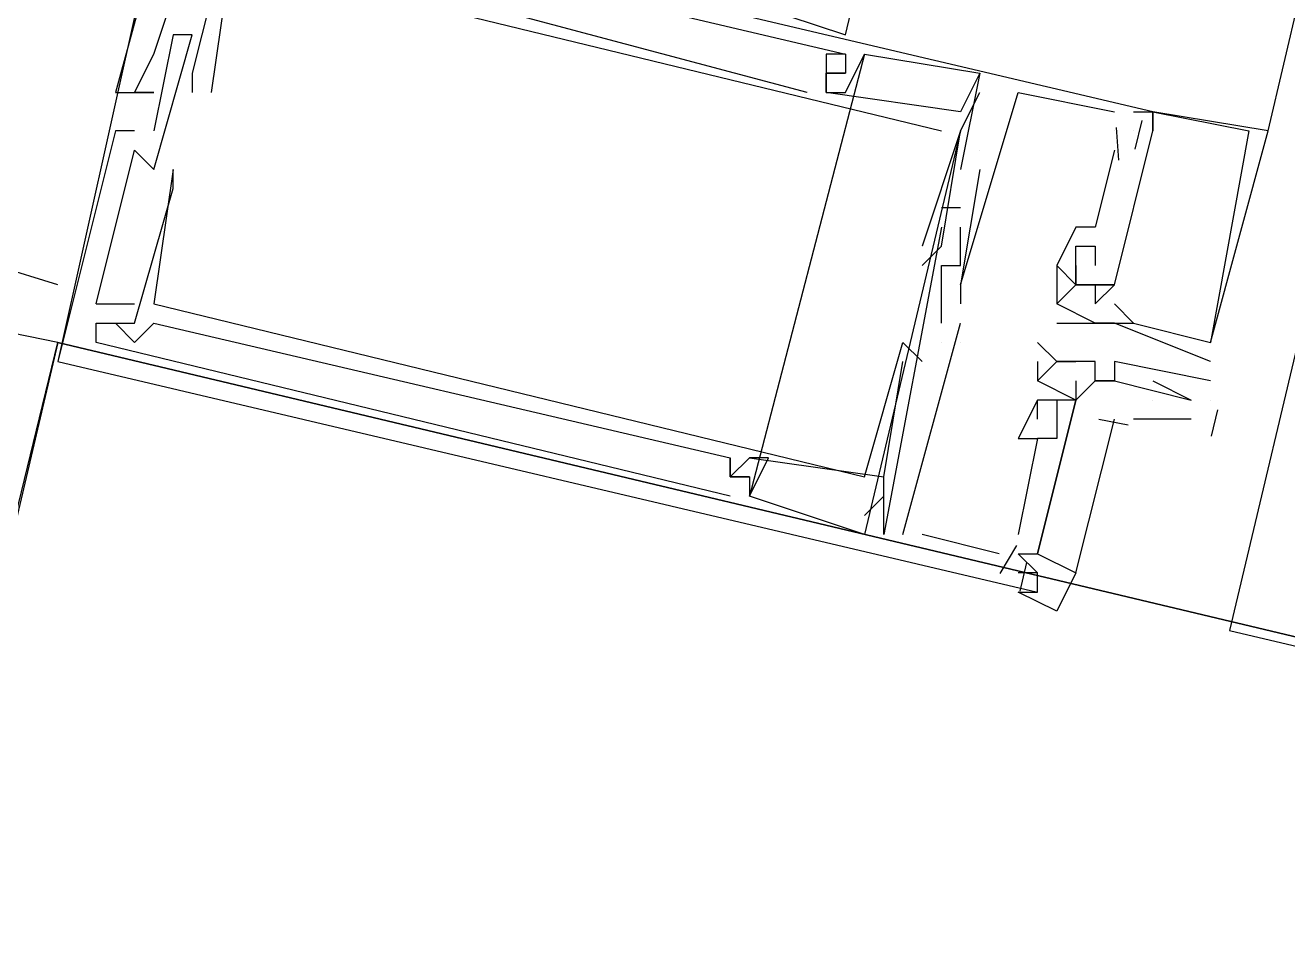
# Model space of a CAD drawing. Header units: feet. Extents: x -84 to 198, y -22 to 181.
# Drawn here: x 119.884 to 120.76, y 129.742 to 130.384 of the extents above; entities that cross this region are included whole.
import ezdxf

# ---------------------------------------------------------------- set-up
doc = ezdxf.new("R2010")
doc.units = ezdxf.units.FT
doc.layers.add('A-LINEA', color=7, linetype='CONTINUOUS')
doc.layers.add('A-MURO-CONCRETO', color=8, linetype='CONTINUOUS')

msp = doc.modelspace()

# ---------------------------------------------------------------- linework, layer by layer
at = {"layer": 'A-LINEA'}
for p, q in [((120.7467, 130.3111), (122.32, 136.9778)), ((120.0133, 130.6311), (119.9067, 130.1511)), ((119.9867, 130.3778), (119.9867, 130.3778)), ((119.9867, 130.3778), (119.9867, 130.3778)), ((119.9867, 130.3778), (119.9867, 130.3778)), ((120, 130.3778), (120, 130.3778)), ((120, 130.3778), (120, 130.3778)), ((120, 130.3778), (120, 130.3778)), ((120, 130.3778), (120, 130.3778)), ((120, 130.3778), (120, 130.3778)), ((120, 130.3778), (120, 130.3778)), ((120.0133, 130.3778), (120.0133, 130.3778)), ((120.0133, 130.3778), (120.0133, 130.3778)), ((120.0133, 130.3778), (120.0133, 130.3778)), ((120.0133, 130.3778), (120.0133, 130.3778)), ((120.0133, 130.3778), (120.0133, 130.3778)), ((120.0133, 130.3778), (120.0133, 130.3778)), ((120.4533, 130.3778), (120.4533, 130.3778)), ((120.4533, 130.3778), (120.4533, 130.3778)), ((120.4533, 130.3778), (120.4533, 130.3778)), ((119.9733, 130.3644), (119.9733, 130.3644)), ((119.9733, 130.3644), (119.9733, 130.3644)), ((119.9733, 130.3644), (119.9733, 130.3644)), ((120.4667, 130.3644), (120.3867, 130.0578)), ((120.4667, 130.3644), (120.3867, 130.0578)), ((120.4667, 130.3644), (120.3867, 130.0578)), ((120.44, 130.3644), (120.44, 130.3644)), ((120.44, 130.3644), (120.44, 130.3644)), ((120.44, 130.3644), (120.44, 130.3644)), ((120.4533, 130.3644), (120.4533, 130.3644)), ((120.4533, 130.3644), (120.4533, 130.3644)), ((120.4533, 130.3644), (120.4533, 130.3644)), ((120.4533, 130.3644), (120.4533, 130.3644)), ((120.4533, 130.3644), (120.4533, 130.3644)), ((120.4533, 130.3644), (120.4533, 130.3644)), ((120.4667, 130.3644), (120.4667, 130.3644)), ((120.4667, 130.3644), (120.4667, 130.3644)), ((120.4667, 130.3644), (120.4667, 130.3644)), ((120, 130.3511), (120, 130.3511)), ((120, 130.3511), (120, 130.3511)), ((120, 130.3511), (120, 130.3511)), ((120, 130.3511), (120, 130.3511)), ((120, 130.3511), (120, 130.3511)), ((120, 130.3511), (120, 130.3511)), ((120.44, 130.3511), (120.44, 130.3511)), ((120.44, 130.3511), (120.44, 130.3511)), ((120.44, 130.3511), (120.44, 130.3511)), ((120.44, 130.3511), (120.44, 130.3511)), ((120.44, 130.3511), (120.44, 130.3511)), ((120.44, 130.3511), (120.44, 130.3511)), ((120.4533, 130.3511), (120.4533, 130.3511)), ((120.4533, 130.3511), (120.4533, 130.3511)), ((120.4533, 130.3511), (120.4533, 130.3511)), ((120.4533, 130.3511), (120.4533, 130.3511)), ((120.4533, 130.3511), (120.4533, 130.3511)), ((120.4533, 130.3511), (120.4533, 130.3511)), ((120.5467, 130.3511), (120.5467, 130.3511)), ((120.5467, 130.3511), (120.5467, 130.3511)), ((120.5467, 130.3511), (120.5467, 130.3511)), ((120.5467, 130.3511), (120.5467, 130.3511)), ((120.5467, 130.3511), (120.5467, 130.3511)), ((120.5467, 130.3511), (120.5467, 130.3511)), ((120.5467, 130.3511), (120.5467, 130.3511)), ((120.5467, 130.3511), (120.5467, 130.3511)), ((120.5467, 130.3511), (120.5467, 130.3511)), ((119.9467, 130.3378), (119.9467, 130.3378)), ((119.9467, 130.3378), (119.9467, 130.3378)), ((119.9467, 130.3378), (119.9467, 130.3378)), ((119.96, 130.3378), (119.96, 130.3378)), ((119.96, 130.3378), (119.96, 130.3378)), ((119.96, 130.3378), (119.96, 130.3378)), ((119.9733, 130.3378), (119.9733, 130.3378)), ((119.9733, 130.3378), (119.9733, 130.3378)), ((119.9733, 130.3378), (119.9733, 130.3378)), ((120, 130.3378), (120, 130.3378)), ((120, 130.3378), (120, 130.3378)), ((120, 130.3378), (120, 130.3378)), ((120.0133, 130.3378), (120.0133, 130.3378)), ((120.0133, 130.3378), (120.0133, 130.3378)), ((120.0133, 130.3378), (120.0133, 130.3378)), ((120.4267, 130.3378), (120.4267, 130.3378)), ((120.4267, 130.3378), (120.4267, 130.3378)), ((120.4267, 130.3378), (120.4267, 130.3378)), ((120.44, 130.3378), (120.44, 130.3378)), ((120.44, 130.3378), (120.44, 130.3378)), ((120.44, 130.3378), (120.44, 130.3378)), ((120.44, 130.3378), (120.44, 130.3378)), ((120.44, 130.3378), (120.44, 130.3378)), ((120.44, 130.3378), (120.44, 130.3378)), ((120.44, 130.3378), (120.44, 130.3378)), ((120.44, 130.3378), (120.44, 130.3378)), ((120.44, 130.3378), (120.44, 130.3378)), ((120.4533, 130.3378), (120.4533, 130.3378)), ((120.4533, 130.3378), (120.4533, 130.3378)), ((120.4533, 130.3378), (120.4533, 130.3378)), ((120.5467, 130.3378), (120.5467, 130.3378)), ((120.5467, 130.3378), (120.5467, 130.3378)), ((120.5467, 130.3378), (120.5467, 130.3378)), ((120.5733, 130.3378), (120.5733, 130.3378)), ((120.5733, 130.3378), (120.5733, 130.3378)), ((120.5733, 130.3378), (120.5733, 130.3378)), ((120.5333, 130.3244), (120.5333, 130.3244)), ((120.5333, 130.3244), (120.5333, 130.3244)), ((120.5333, 130.3244), (120.5333, 130.3244)), ((120.64, 130.3244), (120.64, 130.3244)), ((120.64, 130.3244), (120.64, 130.3244)), ((120.64, 130.3244), (120.64, 130.3244)), ((120.6533, 130.3244), (120.6533, 130.3244)), ((120.6533, 130.3244), (120.6533, 130.3244)), ((120.6533, 130.3244), (120.6533, 130.3244)), ((120.659, 130.3184), (120.6543, 130.2984)), ((120.659, 130.3184), (120.6543, 130.2984)), ((120.659, 130.3184), (120.6543, 130.2984)), ((120.6667, 130.3244), (120.6667, 130.3244)), ((120.6667, 130.3244), (120.6667, 130.3244)), ((120.6667, 130.3244), (120.6667, 130.3244)), ((120.6667, 130.3244), (120.6667, 130.3244)), ((120.6667, 130.3244), (120.6667, 130.3244)), ((120.6667, 130.3244), (120.6667, 130.3244)), ((120.6667, 130.3244), (120.6667, 130.3244)), ((120.6667, 130.3244), (120.6667, 130.3244)), ((120.6667, 130.3244), (120.6667, 130.3244)), ((119.9467, 130.3111), (119.9467, 130.3111)), ((119.9467, 130.3111), (119.9467, 130.3111)), ((119.9467, 130.3111), (119.9467, 130.3111)), ((119.96, 130.3111), (119.96, 130.3111)), ((119.96, 130.3111), (119.96, 130.3111)), ((119.96, 130.3111), (119.96, 130.3111)), ((119.9733, 130.3111), (119.9733, 130.3111)), ((119.9733, 130.3111), (119.9733, 130.3111)), ((119.9733, 130.3111), (119.9733, 130.3111)), ((120.5333, 130.3111), (120.4667, 130.0311)), ((120.5333, 130.3111), (120.4667, 130.0311)), ((120.5333, 130.3111), (120.4667, 130.0311)), ((120.52, 130.3111), (120.52, 130.3111)), ((120.52, 130.3111), (120.52, 130.3111)), ((120.52, 130.3111), (120.52, 130.3111)), ((120.5333, 130.3111), (120.5333, 130.3111)), ((120.5333, 130.3111), (120.5333, 130.3111)), ((120.5333, 130.3111), (120.5333, 130.3111)), ((120.5333, 130.3111), (120.5333, 130.3111)), ((120.5333, 130.3111), (120.5333, 130.3111)), ((120.5333, 130.3111), (120.5333, 130.3111)), ((120.64, 130.3111), (120.64, 130.3111)), ((120.64, 130.3111), (120.64, 130.3111)), ((120.64, 130.3111), (120.64, 130.3111)), ((120.6413, 130.3135), (120.6429, 130.2909)), ((120.6413, 130.3135), (120.6429, 130.2909)), ((120.6413, 130.3135), (120.6429, 130.2909)), ((120.6533, 130.3111), (120.6533, 130.3111)), ((120.6533, 130.3111), (120.6533, 130.3111)), ((120.6533, 130.3111), (120.6533, 130.3111)), ((120.6533, 130.3111), (120.6533, 130.3111)), ((120.6533, 130.3111), (120.6533, 130.3111)), ((120.6533, 130.3111), (120.6533, 130.3111)), ((120.6667, 130.3111), (120.6667, 130.3111)), ((120.6667, 130.3111), (120.6667, 130.3111)), ((120.6667, 130.3111), (120.6667, 130.3111)), ((120.6667, 130.3111), (120.6667, 130.3111)), ((120.6667, 130.3111), (120.6667, 130.3111)), ((120.6667, 130.3111), (120.6667, 130.3111)), ((120.7333, 130.3111), (120.7333, 130.3111)), ((120.7333, 130.3111), (120.7333, 130.3111)), ((120.7333, 130.3111), (120.7333, 130.3111)), ((120.7467, 130.3111), (120.7467, 130.3111)), ((120.7467, 130.3111), (120.7467, 130.3111)), ((120.7467, 130.3111), (120.7467, 130.3111)), ((119.96, 130.2978), (119.96, 130.2978)), ((119.96, 130.2978), (119.96, 130.2978)), ((119.96, 130.2978), (119.96, 130.2978)), ((120.5467, 130.2978), (120.5467, 130.2978)), ((120.5467, 130.2978), (120.5467, 130.2978)), ((120.5467, 130.2978), (120.5467, 130.2978)), ((120.5467, 130.2978), (120.5467, 130.2978)), ((120.5467, 130.2978), (120.5467, 130.2978)), ((120.5467, 130.2978), (120.5467, 130.2978)), ((120.64, 130.2978), (120.64, 130.2978)), ((120.64, 130.2978), (120.64, 130.2978)), ((120.64, 130.2978), (120.64, 130.2978)), ((119.9733, 130.2844), (119.9733, 130.2844)), ((119.9733, 130.2844), (119.9733, 130.2844)), ((119.9733, 130.2844), (119.9733, 130.2844)), ((119.9867, 130.2844), (119.9867, 130.2844)), ((119.9867, 130.2844), (119.9867, 130.2844)), ((119.9867, 130.2844), (119.9867, 130.2844)), ((120.5333, 130.2844), (120.5333, 130.2844)), ((120.5333, 130.2844), (120.5333, 130.2844)), ((120.5333, 130.2844), (120.5333, 130.2844)), ((120.5467, 130.2844), (120.5467, 130.2844)), ((120.5467, 130.2844), (120.5467, 130.2844)), ((120.5467, 130.2844), (120.5467, 130.2844)), ((120.5467, 130.2844), (120.5467, 130.2844)), ((120.5467, 130.2844), (120.5467, 130.2844)), ((120.5467, 130.2844), (120.5467, 130.2844)), ((119.9867, 130.2711), (119.9867, 130.2711)), ((119.9867, 130.2711), (119.9867, 130.2711)), ((119.9867, 130.2711), (119.9867, 130.2711)), ((119.9067, 130.2044), (119.7333, 130.2578)), ((120.5333, 130.2578), (120.52, 130.2578)), ((120.52, 130.2578), (120.52, 130.2578)), ((120.5333, 130.2578), (120.52, 130.2578)), ((120.52, 130.2578), (120.52, 130.2578)), ((120.5333, 130.2578), (120.52, 130.2578)), ((120.52, 130.2578), (120.52, 130.2578)), ((120.5333, 130.2578), (120.5333, 130.2578)), ((120.5333, 130.2578), (120.5333, 130.2578)), ((120.5333, 130.2578), (120.5333, 130.2578)), ((120.52, 130.2444), (120.48, 130.0311)), ((120.52, 130.2444), (120.48, 130.0311)), ((120.52, 130.2444), (120.48, 130.0311)), ((120.52, 130.2444), (120.52, 130.2444)), ((120.52, 130.2444), (120.52, 130.2444)), ((120.52, 130.2444), (120.52, 130.2444)), ((120.5333, 130.2178), (120.5333, 130.2444)), ((120.5333, 130.2444), (120.5333, 130.2444)), ((120.5333, 130.2444), (120.5333, 130.2444)), ((120.5333, 130.2178), (120.5333, 130.2444)), ((120.5333, 130.2444), (120.5333, 130.2444)), ((120.5333, 130.2444), (120.5333, 130.2444)), ((120.5333, 130.2178), (120.5333, 130.2444)), ((120.5333, 130.2444), (120.5333, 130.2444)), ((120.5333, 130.2444), (120.5333, 130.2444)), ((120.5467, 130.2444), (120.5467, 130.2444)), ((120.5467, 130.2444), (120.5467, 130.2444)), ((120.5467, 130.2444), (120.5467, 130.2444)), ((120.5467, 130.2444), (120.5467, 130.2444)), ((120.5467, 130.2444), (120.5467, 130.2444)), ((120.5467, 130.2444), (120.5467, 130.2444)), ((120.6133, 130.2444), (120.6133, 130.2444)), ((120.6133, 130.2444), (120.6133, 130.2444)), ((120.6133, 130.2444), (120.6133, 130.2444)), ((120.6267, 130.2444), (120.6267, 130.2444)), ((120.6267, 130.2444), (120.6267, 130.2444)), ((120.6267, 130.2444), (120.6267, 130.2444)), ((120.5067, 130.2311), (120.5067, 130.2311)), ((120.5067, 130.2311), (120.5067, 130.2311)), ((120.5067, 130.2311), (120.5067, 130.2311)), ((120.52, 130.2311), (120.52, 130.2311)), ((120.52, 130.2311), (120.52, 130.2311)), ((120.52, 130.2311), (120.52, 130.2311)), ((120.5333, 130.2311), (120.5333, 130.2311)), ((120.5333, 130.2311), (120.5333, 130.2311)), ((120.5333, 130.2311), (120.5333, 130.2311)), ((120.6133, 130.2311), (120.6133, 130.2311)), ((120.6133, 130.2311), (120.6133, 130.2311)), ((120.6133, 130.2311), (120.6133, 130.2311)), ((120.6267, 130.2311), (120.6267, 130.2311)), ((120.6267, 130.2311), (120.6267, 130.2311)), ((120.6267, 130.2311), (120.6267, 130.2311)), ((120.5067, 130.2178), (120.5067, 130.2178)), ((120.5067, 130.2178), (120.5067, 130.2178)), ((120.5067, 130.2178), (120.5067, 130.2178)), ((120.52, 130.2178), (120.52, 130.2178)), ((120.52, 130.2178), (120.52, 130.2178)), ((120.52, 130.2178), (120.52, 130.2178)), ((120.5333, 130.2178), (120.5333, 130.2178)), ((120.5333, 130.2178), (120.5333, 130.2178)), ((120.5333, 130.2178), (120.5333, 130.2178)), ((120.5333, 130.2178), (120.5333, 130.2178)), ((120.5333, 130.2178), (120.5333, 130.2178)), ((120.5333, 130.2178), (120.5333, 130.2178)), ((120.6, 130.2178), (120.6, 130.2178)), ((120.6, 130.2178), (120.6, 130.2178)), ((120.6, 130.2178), (120.6133, 130.2044)), ((120.6, 130.2178), (120.6, 130.2178)), ((120.6, 130.2178), (120.6, 130.2178)), ((120.6, 130.2178), (120.6, 130.2178)), ((120.6, 130.2178), (120.6133, 130.2044)), ((120.6, 130.2178), (120.6, 130.2178)), ((120.6, 130.2178), (120.6, 130.2178)), ((120.6, 130.2178), (120.6, 130.2178)), ((120.6, 130.2178), (120.6133, 130.2044)), ((120.6, 130.2178), (120.6, 130.2178)), ((120.6133, 130.2178), (120.6133, 130.2178)), ((120.6133, 130.2178), (120.6133, 130.2178)), ((120.6133, 130.2178), (120.6133, 130.2178)), ((120.6133, 130.2178), (120.6133, 130.2178)), ((120.6133, 130.2178), (120.6133, 130.2178)), ((120.6133, 130.2178), (120.6133, 130.2178)), ((120.6133, 130.2178), (120.6133, 130.2178)), ((120.6133, 130.2178), (120.6133, 130.2178)), ((120.6133, 130.2178), (120.6133, 130.2178)), ((120.6267, 130.2178), (120.6267, 130.2178)), ((120.6267, 130.2178), (120.6267, 130.2178)), ((120.6267, 130.2178), (120.6267, 130.2178)), ((120.5333, 130.2044), (120.5333, 130.2044)), ((120.5333, 130.2044), (120.5333, 130.2044)), ((120.5333, 130.2044), (120.5333, 130.2044)), ((120.5333, 130.2044), (120.5333, 130.2044)), ((120.5333, 130.2044), (120.5333, 130.2044)), ((120.5333, 130.2044), (120.5333, 130.2044)), ((120.6, 130.2044), (120.6, 130.2044)), ((120.6, 130.2044), (120.6, 130.1911)), ((120.6, 130.2044), (120.6, 130.2044)), ((120.6, 130.2044), (120.6, 130.2044)), ((120.6, 130.2044), (120.6, 130.1911)), ((120.6, 130.2044), (120.6, 130.2044)), ((120.6, 130.2044), (120.6, 130.2044)), ((120.6, 130.2044), (120.6, 130.1911)), ((120.6, 130.2044), (120.6, 130.2044)), ((120.6133, 130.2044), (120.6133, 130.2044)), ((120.6133, 130.2044), (120.6133, 130.2044)), ((120.6133, 130.2044), (120.6133, 130.2044)), ((120.6133, 130.2044), (120.6133, 130.2044)), ((120.6133, 130.2044), (120.6133, 130.2044)), ((120.6133, 130.2044), (120.6133, 130.2044)), ((120.6133, 130.2044), (120.6133, 130.2044)), ((120.6133, 130.2044), (120.6133, 130.2044)), ((120.6133, 130.2044), (120.6133, 130.2044)), ((120.6133, 130.2044), (120.6133, 130.2044)), ((120.6133, 130.2044), (120.6133, 130.2044)), ((120.6133, 130.2044), (120.6133, 130.2044)), ((120.6267, 130.2044), (120.6267, 130.2044)), ((120.6267, 130.2044), (120.6267, 130.2044)), ((120.6267, 130.2044), (120.6267, 130.2044)), ((120.6267, 130.2044), (120.6267, 130.2044)), ((120.6267, 130.2044), (120.6267, 130.2044)), ((120.6267, 130.2044), (120.6267, 130.2044)), ((120.6267, 130.2044), (120.6267, 130.2044)), ((120.6267, 130.2044), (120.6267, 130.2044)), ((120.6267, 130.2044), (120.6267, 130.2044)), ((120.64, 130.2044), (120.64, 130.2044)), ((120.64, 130.2044), (120.64, 130.2044)), ((120.64, 130.2044), (120.64, 130.2044)), ((120.64, 130.2044), (120.64, 130.2044)), ((120.64, 130.2044), (120.64, 130.2044)), ((120.64, 130.2044), (120.64, 130.2044)), ((119.9067, 130.1644), (119.7733, 130.1911)), ((119.9333, 130.1911), (119.96, 130.1911)), ((119.9333, 130.1911), (119.9333, 130.1911)), ((119.9333, 130.1911), (119.96, 130.1911)), ((119.9333, 130.1911), (119.9333, 130.1911)), ((119.9333, 130.1911), (119.96, 130.1911)), ((119.9333, 130.1911), (119.9333, 130.1911)), ((119.9467, 130.1911), (119.9467, 130.1911)), ((119.9467, 130.1911), (119.9467, 130.1911)), ((119.9467, 130.1911), (119.9467, 130.1911)), ((119.96, 130.1911), (119.96, 130.1911)), ((119.96, 130.1911), (119.96, 130.1911)), ((119.96, 130.1911), (119.96, 130.1911)), ((119.9733, 130.1911), (119.9733, 130.1911)), ((119.9733, 130.1911), (119.9733, 130.1911)), ((119.9733, 130.1911), (119.9733, 130.1911)), ((120.5333, 130.1911), (120.5333, 130.1911)), ((120.5333, 130.1911), (120.5333, 130.1911)), ((120.5333, 130.1911), (120.5333, 130.1911)), ((120.6, 130.1911), (120.6, 130.1911)), ((120.6, 130.1911), (120.6, 130.1911)), ((120.6, 130.1911), (120.6, 130.1911)), ((120.6, 130.1911), (120.6, 130.1911)), ((120.6, 130.1911), (120.6, 130.1911)), ((120.6, 130.1911), (120.6, 130.1911)), ((120.6267, 130.1911), (120.6267, 130.1911)), ((120.6267, 130.1911), (120.6267, 130.1911)), ((120.6267, 130.1911), (120.6267, 130.1911)), ((120.6267, 130.1911), (120.6267, 130.1911)), ((120.6267, 130.1911), (120.6267, 130.1911)), ((120.6267, 130.1911), (120.6267, 130.1911)), ((120.64, 130.1911), (120.64, 130.1911)), ((120.64, 130.1911), (120.64, 130.1911)), ((120.64, 130.1911), (120.64, 130.1911)), ((120.64, 130.1911), (120.64, 130.1911)), ((120.64, 130.1911), (120.64, 130.1911)), ((120.64, 130.1911), (120.64, 130.1911)), ((119.9333, 130.1778), (119.9333, 130.1778)), ((119.9333, 130.1778), (119.9333, 130.1778)), ((119.9333, 130.1778), (119.9333, 130.1778)), ((119.9333, 130.1778), (119.9333, 130.1778)), ((119.9333, 130.1778), (119.9333, 130.1778)), ((119.9333, 130.1778), (119.9333, 130.1778)), ((119.9467, 130.1778), (119.9467, 130.1778)), ((119.9467, 130.1778), (119.9467, 130.1778)), ((119.9467, 130.1778), (119.9467, 130.1778)), ((119.9467, 130.1778), (119.9467, 130.1778)), ((119.9467, 130.1778), (119.9467, 130.1778)), ((119.9467, 130.1778), (119.9467, 130.1778)), ((119.96, 130.1778), (119.96, 130.1778)), ((119.96, 130.1778), (119.96, 130.1778)), ((119.96, 130.1778), (119.96, 130.1778)), ((119.96, 130.1778), (119.96, 130.1778)), ((119.96, 130.1778), (119.96, 130.1778)), ((119.96, 130.1778), (119.96, 130.1778)), ((119.9733, 130.1778), (119.9733, 130.1778)), ((119.9733, 130.1778), (119.9733, 130.1778)), ((119.9733, 130.1778), (119.9733, 130.1778)), ((120.4933, 130.0311), (120.5333, 130.1778)), ((120.4933, 130.0311), (120.5333, 130.1778)), ((120.4933, 130.0311), (120.5333, 130.1778)), ((120.52, 130.1778), (120.52, 130.1778)), ((120.52, 130.1778), (120.52, 130.1778)), ((120.52, 130.1778), (120.52, 130.1778)), ((120.5333, 130.1778), (120.5333, 130.1778)), ((120.5333, 130.1778), (120.5333, 130.1778)), ((120.5333, 130.1778), (120.5333, 130.1778)), ((120.6, 130.1778), (120.6, 130.1778)), ((120.6, 130.1778), (120.6, 130.1778)), ((120.6, 130.1778), (120.6, 130.1778)), ((120.6133, 130.1778), (120.6133, 130.1778)), ((120.6133, 130.1778), (120.6133, 130.1778)), ((120.6133, 130.1778), (120.6133, 130.1778)), ((120.6267, 130.1778), (120.6267, 130.1778)), ((120.6267, 130.1778), (120.6267, 130.1778)), ((120.6267, 130.1778), (120.6267, 130.1778)), ((120.6267, 130.1778), (120.6267, 130.1778)), ((120.6267, 130.1778), (120.6267, 130.1778)), ((120.6267, 130.1778), (120.6267, 130.1778)), ((120.6267, 130.1778), (120.6267, 130.1778)), ((120.6267, 130.1778), (120.6267, 130.1778)), ((120.6267, 130.1778), (120.6267, 130.1778)), ((120.64, 130.1778), (120.64, 130.1778)), ((120.64, 130.1778), (120.64, 130.1778)), ((120.64, 130.1778), (120.64, 130.1778)), ((120.64, 130.1778), (120.64, 130.1778)), ((120.64, 130.1778), (120.64, 130.1778)), ((120.64, 130.1778), (120.64, 130.1778)), ((120.64, 130.1778), (120.64, 130.1778)), ((120.64, 130.1778), (120.64, 130.1778)), ((120.64, 130.1778), (120.64, 130.1778)), ((120.6533, 130.1778), (120.6533, 130.1778)), ((120.6533, 130.1778), (120.6533, 130.1778)), ((120.6533, 130.1778), (120.6533, 130.1778)), ((120.6533, 130.1778), (120.6533, 130.1778)), ((120.6533, 130.1778), (120.6533, 130.1778)), ((120.6533, 130.1778), (120.6533, 130.1778)), ((119.9333, 130.1644), (119.9333, 130.1644)), ((119.9333, 130.1644), (119.9333, 130.1644)), ((119.9333, 130.1644), (119.9333, 130.1644)), ((119.9333, 130.1644), (119.9333, 130.1644)), ((119.9333, 130.1644), (119.9333, 130.1644)), ((119.9333, 130.1644), (119.9333, 130.1644)), ((119.9467, 130.1644), (119.9467, 130.1644)), ((119.9467, 130.1644), (119.9467, 130.1644)), ((119.9467, 130.1644), (119.9467, 130.1644)), ((119.96, 130.1644), (119.96, 130.1644)), ((119.96, 130.1644), (119.96, 130.1644)), ((119.96, 130.1644), (119.96, 130.1644)), ((120.4933, 130.1644), (120.4933, 130.1644)), ((120.4933, 130.1644), (120.4933, 130.1644)), ((120.4933, 130.1644), (120.4933, 130.1644)), ((120.52, 130.1644), (120.52, 130.1644)), ((120.52, 130.1644), (120.52, 130.1644)), ((120.52, 130.1644), (120.52, 130.1644)), ((120.52, 130.1644), (120.52, 130.1644)), ((120.52, 130.1644), (120.52, 130.1644)), ((120.52, 130.1644), (120.52, 130.1644)), ((120.5333, 130.1644), (120.5333, 130.1644)), ((120.5333, 130.1644), (120.5333, 130.1644)), ((120.5333, 130.1644), (120.5333, 130.1644)), ((120.5333, 130.1644), (120.5333, 130.1644)), ((120.5333, 130.1644), (120.5333, 130.1644)), ((120.5333, 130.1644), (120.5333, 130.1644)), ((120.5867, 130.1644), (120.5867, 130.1644)), ((120.7067, 130.1644), (120.7067, 130.1644)), ((120.7067, 130.1644), (120.7067, 130.1644)), ((120.7067, 130.1644), (120.7067, 130.1644)), ((120.7067, 130.1644), (120.7067, 130.1644)), ((120.7067, 130.1644), (120.7067, 130.1644)), ((120.7067, 130.1644), (120.7067, 130.1644)), ((119.9067, 130.1511), (119.9067, 130.1511)), ((119.9067, 130.1511), (119.9067, 130.1511)), ((119.9067, 130.1511), (119.9067, 130.1511)), ((120.4933, 130.1511), (120.4933, 130.1511)), ((120.4933, 130.1511), (120.4933, 130.1511)), ((120.4933, 130.1511), (120.4933, 130.1511)), ((120.5067, 130.1511), (120.5067, 130.1511)), ((120.5067, 130.1511), (120.5067, 130.1511)), ((120.5067, 130.1511), (120.5067, 130.1511)), ((120.5867, 130.1511), (120.5867, 130.1378)), ((120.5867, 130.1511), (120.5867, 130.1511)), ((120.6, 130.1511), (120.6, 130.1511)), ((120.6, 130.1511), (120.6, 130.1511)), ((120.6133, 130.1511), (120.6133, 130.1511)), ((120.6267, 130.1511), (120.6267, 130.1511)), ((120.64, 130.1511), (120.64, 130.1511)), ((120.7067, 130.1511), (120.7067, 130.1511)), ((120.7067, 130.1511), (120.7067, 130.1511)), ((120.7067, 130.1511), (120.7067, 130.1511)), ((120.5867, 130.1378), (120.5867, 130.1378)), ((120.5867, 130.1378), (120.5867, 130.1378)), ((120.6133, 130.1378), (120.6133, 130.1378)), ((120.6267, 130.1378), (120.6267, 130.1378)), ((120.6267, 130.1378), (120.6267, 130.1378)), ((120.6267, 130.1378), (120.6267, 130.1378)), ((120.64, 130.1378), (120.64, 130.1378)), ((120.64, 130.1378), (120.64, 130.1378)), ((120.6667, 130.1378), (120.6933, 130.1244)), ((120.7067, 130.1378), (120.7067, 130.1378)), ((120.5867, 130.1244), (120.5867, 130.1244)), ((120.5867, 130.1244), (120.5867, 130.1244)), ((120.5867, 130.1244), (120.5867, 130.1244)), ((120.5867, 130.1244), (120.5867, 130.1244)), ((120.6, 130.1244), (120.6, 130.1244)), ((120.6, 130.1244), (120.6, 130.1244)), ((120.6, 130.1244), (120.6, 130.1244)), ((120.6, 130.1244), (120.6, 130.1244)), ((120.6133, 130.1244), (120.6133, 130.1244)), ((120.6133, 130.1244), (120.6133, 130.1244)), ((120.6133, 130.1244), (120.6133, 130.1244)), ((120.6133, 130.1244), (120.6133, 130.1244)), ((120.6133, 130.1244), (120.6133, 130.1244)), ((120.6133, 130.1244), (120.6133, 130.1244)), ((120.6667, 130.1244), (120.6667, 130.1244)), ((120.6933, 130.1244), (120.6933, 130.1244)), ((120.7067, 130.1244), (120.7067, 130.1244)), ((120.7117, 130.1177), (120.7073, 130.0993)), ((120.5867, 130.1111), (120.5867, 130.1111)), ((120.5867, 130.1111), (120.5867, 130.1111)), ((120.5867, 130.1111), (120.5867, 130.1111)), ((120.6, 130.1111), (120.6, 130.1111)), ((120.6, 130.1111), (120.6, 130.1111)), ((120.6, 130.1111), (120.6, 130.1111)), ((120.6495, 130.1069), (120.6292, 130.1109)), ((120.6495, 130.1069), (120.6292, 130.1109)), ((120.6495, 130.1069), (120.6292, 130.1109)), ((120.6933, 130.1111), (120.6533, 130.1111)), ((120.5733, 130.0978), (120.5733, 130.0978)), ((120.5733, 130.0978), (120.5733, 130.0978)), ((120.5733, 130.0978), (120.5733, 130.0978)), ((120.5867, 130.0978), (120.5867, 130.0978)), ((120.5867, 130.0978), (120.5867, 130.0978)), ((120.5867, 130.0978), (120.5867, 130.0978)), ((120.5867, 130.0978), (120.5867, 130.0978)), ((120.5867, 130.0978), (120.5867, 130.0978)), ((120.5867, 130.0978), (120.5867, 130.0978)), ((120.6, 130.0978), (120.6, 130.0978)), ((120.6, 130.0978), (120.6, 130.0978)), ((120.6, 130.0978), (120.6, 130.0978)), ((120.3733, 130.0844), (120.3733, 130.0844)), ((120.3733, 130.0844), (120.3733, 130.0844)), ((120.3733, 130.0844), (120.3733, 130.0844)), ((120.3733, 130.0844), (120.3733, 130.0844)), ((120.3733, 130.0844), (120.3733, 130.0844)), ((120.3733, 130.0844), (120.3733, 130.0844)), ((120.3867, 130.0844), (120.48, 130.0711)), ((120.3867, 130.0844), (120.3867, 130.0844)), ((120.3867, 130.0844), (120.3867, 130.0844)), ((120.3867, 130.0844), (120.48, 130.0711)), ((120.3867, 130.0844), (120.3867, 130.0844)), ((120.3867, 130.0844), (120.3867, 130.0844)), ((120.3867, 130.0844), (120.48, 130.0711)), ((120.3867, 130.0844), (120.3867, 130.0844)), ((120.3867, 130.0844), (120.3867, 130.0844)), ((120.4, 130.0844), (120.4, 130.0844)), ((120.4, 130.0844), (120.4, 130.0844)), ((120.4, 130.0844), (120.4, 130.0844)), ((120.3733, 130.0711), (120.3733, 130.0711)), ((120.3733, 130.0711), (120.3733, 130.0711)), ((120.3733, 130.0711), (120.3733, 130.0711)), ((120.3733, 130.0711), (120.3733, 130.0711)), ((120.3733, 130.0711), (120.3733, 130.0711)), ((120.3733, 130.0711), (120.3733, 130.0711)), ((120.3733, 130.0711), (120.3733, 130.0711)), ((120.3733, 130.0711), (120.3733, 130.0711)), ((120.3733, 130.0711), (120.3733, 130.0711)), ((120.3867, 130.0711), (120.3867, 130.0711)), ((120.3867, 130.0711), (120.3867, 130.0711)), ((120.3867, 130.0711), (120.3867, 130.0711)), ((120.3867, 130.0711), (120.3867, 130.0711)), ((120.3867, 130.0711), (120.3867, 130.0711)), ((120.3867, 130.0711), (120.3867, 130.0711)), ((120.4667, 130.0711), (120.4667, 130.0711)), ((120.4667, 130.0711), (120.4667, 130.0711)), ((120.4667, 130.0711), (120.4667, 130.0711)), ((120.48, 130.0711), (120.48, 130.0711)), ((120.48, 130.0711), (120.48, 130.0711)), ((120.48, 130.0711), (120.48, 130.0711)), ((120.48, 130.0711), (120.48, 130.0711)), ((120.48, 130.0711), (120.48, 130.0711)), ((120.48, 130.0711), (120.48, 130.0711)), ((120.3733, 130.0578), (120.3733, 130.0578)), ((120.3733, 130.0578), (120.3733, 130.0578)), ((120.3733, 130.0578), (120.3733, 130.0578)), ((120.3867, 130.0578), (120.3867, 130.0578)), ((120.3867, 130.0578), (120.3867, 130.0578)), ((120.3867, 130.0578), (120.3867, 130.0578)), ((120.3867, 130.0578), (120.3867, 130.0578)), ((120.3867, 130.0578), (120.3867, 130.0578)), ((120.3867, 130.0578), (120.3867, 130.0578)), ((120.48, 130.0578), (120.4667, 130.0444)), ((120.48, 130.0578), (120.4667, 130.0444)), ((120.48, 130.0578), (120.4667, 130.0444)), ((120.48, 130.0578), (120.48, 130.0578)), ((120.48, 130.0578), (120.48, 130.0578)), ((120.48, 130.0578), (120.48, 130.0578)), ((120.4667, 130.0444), (120.4667, 130.0444)), ((120.4667, 130.0444), (120.4667, 130.0444)), ((120.4667, 130.0444), (120.4667, 130.0444)), ((120.4667, 130.0311), (120.4667, 130.0311)), ((120.4667, 130.0311), (120.4667, 130.0311)), ((120.4667, 130.0311), (120.4667, 130.0311)), ((120.48, 130.0311), (120.48, 130.0311)), ((120.48, 130.0311), (120.48, 130.0311)), ((120.48, 130.0311), (120.48, 130.0311)), ((120.48, 130.0311), (120.48, 130.0311)), ((120.48, 130.0311), (120.48, 130.0311)), ((120.48, 130.0311), (120.48, 130.0311)), ((120.4933, 130.0311), (120.4933, 130.0311)), ((120.4933, 130.0311), (120.4933, 130.0311)), ((120.4933, 130.0311), (120.4933, 130.0311)), ((120.56, 130.0178), (120.5067, 130.0311)), ((120.5067, 130.0311), (120.5067, 130.0311)), ((120.56, 130.0178), (120.5067, 130.0311)), ((120.5067, 130.0311), (120.5067, 130.0311)), ((120.56, 130.0178), (120.5067, 130.0311)), ((120.5067, 130.0311), (120.5067, 130.0311)), ((120.5733, 130.0311), (120.5733, 130.0311)), ((120.5733, 130.0311), (120.5733, 130.0311)), ((120.5733, 130.0311), (120.5733, 130.0311)), ((120.5721, 130.0235), (120.5606, 130.004)), ((120.5721, 130.0235), (120.5606, 130.004)), ((120.5721, 130.0235), (120.5606, 130.004)), ((120.56, 130.0178), (120.56, 130.0178)), ((120.56, 130.0178), (120.56, 130.0178)), ((120.56, 130.0178), (120.56, 130.0178)), ((120.579, 130.0117), (120.5743, 129.9917)), ((120.579, 130.0117), (120.5743, 129.9917)), ((120.579, 130.0117), (120.5743, 129.9917)), ((120.5867, 130.0178), (120.5867, 130.0178)), ((120.5867, 130.0178), (120.5867, 130.0178)), ((120.5867, 130.0178), (120.5867, 130.0178)), ((120.5733, 130.0044), (120.5733, 130.0044)), ((120.5733, 130.0044), (120.5733, 130.0044)), ((120.5733, 130.0044), (120.5733, 130.0044)), ((120.5867, 130.0044), (120.5867, 130.0044)), ((120.5867, 130.0044), (120.5867, 130.0044)), ((120.5867, 130.0044), (120.5867, 130.0044)), ((120.5867, 129.9911), (120.5867, 129.9911)), ((120.5867, 129.9911), (120.5867, 129.9911)), ((120.5867, 129.9911), (120.5867, 129.9911))]:
    msp.add_line(p, q, dxfattribs=at)
for points in [[(110.4133, 148.3911), (124.3067, 145.1111), (120.72, 129.9644)], [(124.3067, 145.1111), (120.72, 129.9644), (124.28, 129.1244), (124.16, 128.6311), (133.8267, 126.3511), (130.9867, 114.3778), (130.3867, 111.8711), (130.04, 110.4178), (135.96, 109.0178)], [(120.4533, 130.3778), (120.88, 132.1644), (121.2133, 133.6044)], [(120.6533, 130.3244), (120.6667, 130.3244), (119.9867, 130.4844), (119.9467, 130.3378), (119.9733, 130.3378), (119.96, 130.3378), (119.9733, 130.3644), (120, 130.4444), (120.0133, 130.4444), (120.0133, 130.4578), (120, 130.4578), (120, 130.4711)], [(120.6533, 130.3244), (120.6667, 130.3244), (119.9867, 130.4844), (119.9467, 130.3378), (119.9733, 130.3378), (119.96, 130.3378), (119.9733, 130.3644), (120, 130.4444), (120.0133, 130.4444), (120.0133, 130.4578), (120, 130.4578), (120, 130.4711)], [(120.6533, 130.3244), (120.6667, 130.3244), (119.9867, 130.4844), (119.9467, 130.3378), (119.9733, 130.3378), (119.96, 130.3378), (119.9733, 130.3644), (120, 130.4444), (120.0133, 130.4444), (120.0133, 130.4578), (120, 130.4578), (120, 130.4711)], [(120, 130.4711), (120, 130.4578), (120.0267, 130.4578), (120, 130.3511), (120, 130.3378)], [(120, 130.4711), (120.4533, 130.3644), (120.4533, 130.3511), (120.44, 130.3511)], [(120, 130.4711), (120, 130.4578), (120.0267, 130.4578), (120, 130.3511), (120, 130.3378)], [(120, 130.4711), (120.4533, 130.3644), (120.4533, 130.3511), (120.44, 130.3511)], [(120, 130.4711), (120, 130.4578), (120.0267, 130.4578), (120, 130.3511), (120, 130.3378)], [(120, 130.4711), (120.4533, 130.3644), (120.4533, 130.3511), (120.44, 130.3511)], [(120.4267, 130.3378), (120.0267, 130.4444), (120.04, 130.4578), (120.0133, 130.4578), (120.0133, 130.4711)], [(120.4267, 130.3378), (120.0267, 130.4444), (120.04, 130.4578), (120.0133, 130.4578), (120.0133, 130.4711)], [(120.4267, 130.3378), (120.0267, 130.4444), (120.04, 130.4578), (120.0133, 130.4578), (120.0133, 130.4711)], [(120.0133, 130.3378), (120.0267, 130.4311), (120.52, 130.3111)], [(120.0133, 130.3378), (120.0267, 130.4311), (120.52, 130.3111)], [(120.0133, 130.3378), (120.0267, 130.4311), (120.52, 130.3111)], [(120.3733, 130.4178), (120.3733, 130.4044), (120.4533, 130.3778)], [(120.3733, 130.4178), (120.3733, 130.4044), (120.4533, 130.3778)], [(120.3733, 130.4178), (120.3733, 130.4044), (120.4533, 130.3778)], [(119.9333, 130.1911), (119.96, 130.2978), (119.9733, 130.2844), (120, 130.3778)], [(119.9333, 130.1911), (119.96, 130.2978), (119.9733, 130.2844), (120, 130.3778)], [(119.9333, 130.1911), (119.96, 130.2978), (119.9733, 130.2844), (120, 130.3778)], [(120, 130.3778), (119.9867, 130.3778), (119.9733, 130.3111)], [(120, 130.3778), (119.9867, 130.3778), (119.9733, 130.3111)], [(120, 130.3778), (119.9867, 130.3778), (119.9733, 130.3111)], [(120.4533, 130.3644), (120.44, 130.3644), (120.44, 130.3378)], [(120.44, 130.3378), (120.4533, 130.3378), (120.4667, 130.3644), (120.5467, 130.3511), (120.5333, 130.2844)], [(120.4533, 130.3644), (120.44, 130.3644), (120.44, 130.3378)], [(120.44, 130.3378), (120.4533, 130.3378), (120.4667, 130.3644), (120.5467, 130.3511), (120.5333, 130.2844)], [(120.4533, 130.3644), (120.44, 130.3644), (120.44, 130.3378)], [(120.44, 130.3378), (120.4533, 130.3378), (120.4667, 130.3644), (120.5467, 130.3511), (120.5333, 130.2844)], [(120.5467, 130.3511), (120.5333, 130.3244), (120.44, 130.3378), (120.44, 130.3511), (120.4533, 130.3511)], [(120.5467, 130.3511), (120.5333, 130.3244), (120.44, 130.3378), (120.44, 130.3511), (120.4533, 130.3511)], [(120.5467, 130.3511), (120.5333, 130.3244), (120.44, 130.3378), (120.44, 130.3511), (120.4533, 130.3511)], [(120.5067, 130.2178), (120.52, 130.2311), (120.5333, 130.3111), (120.5467, 130.3378)], [(120.5067, 130.2178), (120.52, 130.2311), (120.5333, 130.3111), (120.5467, 130.3378)], [(120.5067, 130.2178), (120.52, 130.2311), (120.5333, 130.3111), (120.5467, 130.3378)], [(120.5333, 130.2044), (120.5733, 130.3378), (120.64, 130.3244)], [(120.5333, 130.2044), (120.5733, 130.3378), (120.64, 130.3244)], [(120.5333, 130.2044), (120.5733, 130.3378), (120.64, 130.3244)], [(120.64, 130.1911), (120.6533, 130.1778), (120.6533, 130.1778), (120.6533, 130.1778), (120.6533, 130.1778), (120.7067, 130.1644), (120.7067, 130.1644), (120.7467, 130.3111), (120.7467, 130.3111), (120.6667, 130.3244), (120.6667, 130.3111), (120.6667, 130.3244), (120.7333, 130.3111), (120.7333, 130.3111), (120.7067, 130.1644)], [(120.64, 130.1911), (120.6533, 130.1778), (120.6533, 130.1778), (120.6533, 130.1778), (120.6533, 130.1778), (120.7067, 130.1644), (120.7067, 130.1644), (120.7467, 130.3111), (120.7467, 130.3111), (120.6667, 130.3244), (120.6667, 130.3111), (120.6667, 130.3244), (120.7333, 130.3111), (120.7333, 130.3111), (120.7067, 130.1644)], [(120.64, 130.1911), (120.6533, 130.1778), (120.6533, 130.1778), (120.6533, 130.1778), (120.6533, 130.1778), (120.7067, 130.1644), (120.7067, 130.1644), (120.7467, 130.3111), (120.7467, 130.3111), (120.6667, 130.3244), (120.6667, 130.3111), (120.6667, 130.3244), (120.7333, 130.3111), (120.7333, 130.3111), (120.7067, 130.1644)], [(119.96, 130.3111), (119.9467, 130.3111), (119.9067, 130.1511), (120.5867, 129.9911), (120.5867, 130.0044), (120.5733, 130.0044)], [(119.96, 130.3111), (119.9467, 130.3111), (119.9067, 130.1511), (120.5867, 129.9911), (120.5867, 130.0044), (120.5733, 130.0044)], [(119.96, 130.3111), (119.9467, 130.3111), (119.9067, 130.1511), (120.5867, 129.9911), (120.5867, 130.0044), (120.5733, 130.0044)], [(120.5333, 130.3111), (120.5067, 130.2311), (120.5067, 130.2311)], [(120.5333, 130.3111), (120.5067, 130.2311), (120.5067, 130.2311)], [(120.5333, 130.3111), (120.5067, 130.2311), (120.5067, 130.2311)], [(120.6267, 130.2044), (120.64, 130.2044), (120.6667, 130.3111)], [(120.6267, 130.2044), (120.64, 130.2044), (120.6667, 130.3111)], [(120.6267, 130.2044), (120.64, 130.2044), (120.6667, 130.3111)], [(120.64, 130.2978), (120.6267, 130.2444), (120.6133, 130.2444), (120.6, 130.2178), (120.6, 130.2044)], [(120.64, 130.2978), (120.6267, 130.2444), (120.6133, 130.2444), (120.6, 130.2178), (120.6, 130.2044)], [(120.64, 130.2978), (120.6267, 130.2444), (120.6133, 130.2444), (120.6, 130.2178), (120.6, 130.2044)], [(119.9333, 130.1644), (119.9333, 130.1778), (119.96, 130.1778), (119.9867, 130.2711), (119.9867, 130.2844), (119.9733, 130.1911), (120.4667, 130.0711), (120.4933, 130.1644), (120.4933, 130.1644), (120.5067, 130.1511)], [(119.9333, 130.1644), (119.9333, 130.1778), (119.96, 130.1778), (119.9867, 130.2711), (119.9867, 130.2844), (119.9733, 130.1911), (120.4667, 130.0711), (120.4933, 130.1644), (120.4933, 130.1644), (120.5067, 130.1511)], [(119.9333, 130.1644), (119.9333, 130.1778), (119.96, 130.1778), (119.9867, 130.2711), (119.9867, 130.2844), (119.9733, 130.1911), (120.4667, 130.0711), (120.4933, 130.1644), (120.4933, 130.1644), (120.5067, 130.1511)], [(120.5467, 130.2844), (120.5333, 130.2044), (120.5333, 130.1911)], [(120.5467, 130.2844), (120.5333, 130.2044), (120.5333, 130.1911)], [(120.5467, 130.2844), (120.5333, 130.2044), (120.5333, 130.1911)], [(120.52, 130.1778), (120.52, 130.2178), (120.5333, 130.2178), (120.5333, 130.2311)], [(120.52, 130.1778), (120.52, 130.2178), (120.5333, 130.2178), (120.5333, 130.2311)], [(120.52, 130.1778), (120.52, 130.2178), (120.5333, 130.2178), (120.5333, 130.2311)], [(120.6133, 130.2044), (120.6133, 130.2178), (120.6133, 130.2311), (120.6267, 130.2311), (120.6267, 130.2178)], [(120.6133, 130.2044), (120.6133, 130.2178), (120.6133, 130.2311), (120.6267, 130.2311), (120.6267, 130.2178)], [(120.6133, 130.2044), (120.6133, 130.2178), (120.6133, 130.2311), (120.6267, 130.2311), (120.6267, 130.2178)], [(120.6267, 130.1911), (120.64, 130.2044), (120.6267, 130.2044), (120.6267, 130.2044), (120.6133, 130.2044), (120.6133, 130.2178), (120.6133, 130.2178), (120.6133, 130.2044)], [(120.6267, 130.1911), (120.64, 130.2044), (120.6267, 130.2044), (120.6267, 130.2044), (120.6133, 130.2044), (120.6133, 130.2178), (120.6133, 130.2178), (120.6133, 130.2044)], [(120.6267, 130.1911), (120.64, 130.2044), (120.6267, 130.2044), (120.6267, 130.2044), (120.6133, 130.2044), (120.6133, 130.2178), (120.6133, 130.2178), (120.6133, 130.2044)], [(120.6267, 130.1778), (120.6, 130.1911), (120.6133, 130.2044), (120.6267, 130.2044), (120.6267, 130.1911)], [(120.6267, 130.1778), (120.6, 130.1911), (120.6133, 130.2044), (120.6267, 130.2044), (120.6267, 130.1911)], [(120.6267, 130.1778), (120.6, 130.1911), (120.6133, 130.2044), (120.6267, 130.2044), (120.6267, 130.1911)], [(120.3733, 130.0578), (119.9333, 130.1644), (119.9333, 130.1778), (119.9467, 130.1778), (119.96, 130.1778)], [(120.3733, 130.0578), (119.9333, 130.1644), (119.9333, 130.1778), (119.9467, 130.1778), (119.96, 130.1778)], [(120.3733, 130.0578), (119.9333, 130.1644), (119.9333, 130.1778), (119.9467, 130.1778), (119.96, 130.1778)], [(119.9467, 130.1778), (119.96, 130.1644), (119.9733, 130.1778), (120.3733, 130.0844), (120.3733, 130.0711), (120.3867, 130.0711), (120.3733, 130.0711), (120.3733, 130.0844)], [(119.9467, 130.1778), (119.96, 130.1644), (119.9733, 130.1778), (120.3733, 130.0844), (120.3733, 130.0711), (120.3867, 130.0711), (120.3733, 130.0711), (120.3733, 130.0844)], [(119.9467, 130.1778), (119.96, 130.1644), (119.9733, 130.1778), (120.3733, 130.0844), (120.3733, 130.0711), (120.3867, 130.0711), (120.3733, 130.0711), (120.3733, 130.0844)], [(120.6, 130.1778), (120.6133, 130.1778), (120.6267, 130.1778)], [(120.6, 130.1778), (120.6133, 130.1778), (120.6267, 130.1778)], [(120.6, 130.1778), (120.6133, 130.1778), (120.6267, 130.1778)], [(120.7067, 130.1511), (120.64, 130.1778), (120.6267, 130.1778), (120.64, 130.1778), (120.6533, 130.1778)], [(120.7067, 130.1511), (120.64, 130.1778), (120.6267, 130.1778), (120.64, 130.1778), (120.6533, 130.1778)], [(120.7067, 130.1511), (120.64, 130.1778), (120.6267, 130.1778), (120.64, 130.1778), (120.6533, 130.1778)], [(123.9733, 127.8311), (124.28, 129.1244), (119.9067, 130.1644), (119.6, 128.8578), (123.9733, 127.8311)], [(120.7067, 130.1378), (120.64, 130.1511), (120.64, 130.1378), (120.6267, 130.1378), (120.6267, 130.1511), (120.6, 130.1511), (120.5867, 130.1644)], [(120.48, 130.0311), (120.48, 130.0711), (120.4933, 130.1511)], [(120.48, 130.0311), (120.48, 130.0711), (120.4933, 130.1511)], [(120.48, 130.0311), (120.48, 130.0711), (120.4933, 130.1511)], [(120.6133, 130.1378), (120.6133, 130.1244), (120.5867, 130.1378), (120.6, 130.1511), (120.6133, 130.1511)], [(120.6267, 130.1378), (120.6267, 130.1378), (120.6133, 130.1244), (120.6, 130.1244), (120.6, 130.1244), (120.5867, 130.1244), (120.5867, 130.1244), (120.5867, 130.1244), (120.5867, 130.1244), (120.5867, 130.1244)], [(120.6267, 130.1378), (120.64, 130.1378), (120.64, 130.1378), (120.64, 130.1378), (120.64, 130.1378), (120.6933, 130.1244)], [(120.5867, 130.1111), (120.5867, 130.1244), (120.5733, 130.0978)], [(120.5867, 130.1111), (120.5867, 130.1244), (120.5733, 130.0978)], [(120.5867, 130.1111), (120.5867, 130.1244), (120.5733, 130.0978)], [(120.6133, 130.1244), (120.5867, 130.0178), (120.6133, 130.0044), (120.64, 130.1111)], [(120.5867, 130.0178), (120.6133, 130.1244), (120.6, 130.1244), (120.6, 130.1111), (120.6, 130.0978), (120.5867, 130.0978)], [(120.6133, 130.1244), (120.5867, 130.0178), (120.6133, 130.0044), (120.64, 130.1111)], [(120.5867, 130.0178), (120.6133, 130.1244), (120.6, 130.1244), (120.6, 130.1111), (120.6, 130.0978), (120.5867, 130.0978)], [(120.6133, 130.1244), (120.5867, 130.0178), (120.6133, 130.0044), (120.64, 130.1111)], [(120.5867, 130.0178), (120.6133, 130.1244), (120.6, 130.1244), (120.6, 130.1111), (120.6, 130.0978), (120.5867, 130.0978)], [(120.7067, 130.1244), (120.7067, 130.1244), (120.7067, 130.1244)], [(120.5733, 130.0978), (120.5867, 130.0978), (120.5733, 130.0311)], [(120.5733, 130.0978), (120.5867, 130.0978), (120.5733, 130.0311)], [(120.5733, 130.0978), (120.5867, 130.0978), (120.5733, 130.0311)], [(120.3867, 130.0711), (120.3733, 130.0711), (120.3733, 130.0711), (120.3733, 130.0844)], [(120.4667, 130.0311), (120.3867, 130.0578), (120.4, 130.0844), (120.3867, 130.0844), (120.3733, 130.0711), (120.3867, 130.0711), (120.3867, 130.0578)], [(120.3867, 130.0711), (120.3733, 130.0711), (120.3733, 130.0711), (120.3733, 130.0844)], [(120.4667, 130.0311), (120.3867, 130.0578), (120.4, 130.0844), (120.3867, 130.0844), (120.3733, 130.0711), (120.3867, 130.0711), (120.3867, 130.0578)], [(120.3867, 130.0711), (120.3733, 130.0711), (120.3733, 130.0711), (120.3733, 130.0844)], [(120.4667, 130.0311), (120.3867, 130.0578), (120.4, 130.0844), (120.3867, 130.0844), (120.3733, 130.0711), (120.3867, 130.0711), (120.3867, 130.0578)], [(120.5867, 129.9911), (120.5867, 130.0044), (120.5733, 130.0178), (120.5867, 130.0178), (120.6133, 130.0044), (120.6, 129.9778), (120.5733, 129.9911), (120.5867, 129.9911)]]:
    msp.add_lwpolyline(points, dxfattribs=at)
at = {"layer": 'A-MURO-CONCRETO'}
msp.add_lwpolyline([(119.9067, 130.1644), (124.28, 129.1244), (119.6533, 129.1244), (119.9067, 130.1644), (119.9067, 130.1644)], dxfattribs=at)

doc.saveas('drawing.dxf')
